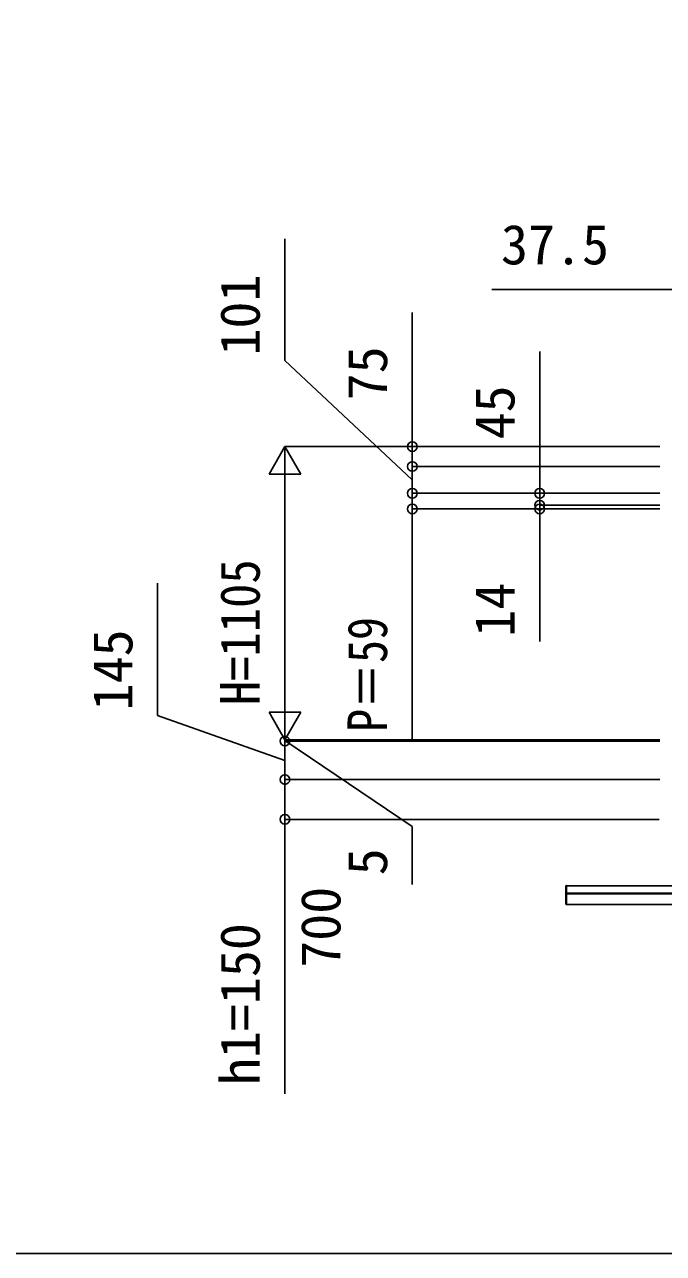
# Model space of a CAD drawing. Units: millimetres, scale not verified. Extents: x -10500 to 10500, y -15604 to 15536.
# Drawn here: x -2200 to 207, y -15604 to -10972 of the extents above; entities that cross this region are included whole.
import ezdxf
from ezdxf.enums import TextEntityAlignment as Align

# ---------------------------------------------------------------- set-up
doc = ezdxf.new("R2010")
doc.units = ezdxf.units.MM
doc.header["$LTSCALE"] = 80
for name, color, linetype in [('0-3_YKK_12', 2, 'Continuous'), ('0-4_YKK_13', 4, 'Continuous'), ('0-6_YKK_D', 6, 'Continuous'), ('0-7_YKK_ZWAK', 7, 'Continuous')]:
    doc.layers.add(name, color=color, linetype=linetype)
doc.styles.add('ＭＳ ゴシック', font='')
doc.styles.get('ＭＳ ゴシック').set_extended_font_data('MS Gothic')

msp = doc.modelspace()

# ---------------------------------------------------------------- linework, layer by layer
at = {"layer": '0-3_YKK_12'}
for p, q in [((284.1, -14217.58), (-158, -14217.58)), ((-158, -14288.11), (-158, -14217.58)), ((792, -14245.67), (-158, -14245.67)), ((792, -14248.39), (-158, -14248.39)), ((792, -14288.11), (-158, -14288.11))]:
    msp.add_line(p, q, dxfattribs=at)
at = {"layer": '0-4_YKK_13'}
for p, q in [((-160, -14218.08), (-160, -14287.61)), ((-158, -14288.61), (-159, -14288.61))]:
    msp.add_line(p, q, dxfattribs=at)
msp.add_lwpolyline([(-158, -14288.61), (-158, -14217.08), (-159, -14217.08)], dxfattribs=at)
for centre, start, end in [((-159, -14218.08), 90, 180), ((-159, -14287.61), 180, 270)]:
    msp.add_arc(centre, 1, start, end, dxfattribs=at)
at = {"layer": '0-6_YKK_D'}
for p, q in [((279.5, -11970.6), (-439.73, -11970.6)), ((-739, -12562.6), (-739, -12056.65)), ((-259, -12738.6), (-259, -12203.96)), ((-1219, -12562.6), (-1279, -12666.53)), ((193.5, -12562.6), (-1220, -12562.6)), ((-1219, -12562.6), (-1159, -12666.53)), ((-1219, -12562.6), (-1219, -12770.45)), ((193.5, -12562.6), (-740, -12562.6)), ((-739, -12637.6), (-739, -12562.6)), ((193.5, -12637.6), (-740, -12637.6)), ((193.5, -12637.6), (-740, -12637.6)), ((-739, -12738.6), (-739, -12637.6)), ((-739, -12637.6), (-739, -12709.6)), ((-1279, -12666.53), (-1159, -12666.53)), ((-1219, -13547.6), (-1219, -12682.6)), ((-739, -12738.6), (-739, -12666.6)), ((-259, -12783.6), (-259, -12711.6)), ((193.5, -12738.6), (-740, -12738.6)), ((193.5, -12738.6), (-740, -12738.6)), ((-739, -12738.6), (-739, -12797.6)), ((193.5, -12738.6), (-260, -12738.6)), ((-259, -12783.6), (-259, -12738.6)), ((193.5, -12797.6), (-740, -12797.6)), ((-739, -12797.6), (-739, -13672.15)), ((193.5, -12783.6), (-260, -12783.6)), ((193.5, -12783.6), (-260, -12783.6)), ((193.5, -12797.6), (-260, -12797.6)), ((-259, -12783.6), (-259, -12797.6)), ((-259, -12783.6), (-259, -12855.6)), ((-259, -12797.6), (-259, -13297.76)), ((-1219, -13667.6), (-1219, -13459.76)), ((-1219, -13667.6), (-1279, -13563.68)), ((-1159, -13563.68), (-1279, -13563.68)), ((-1219, -13667.6), (-1159, -13563.68)), ((-1219, -13667.6), (-1219, -13595.6)), ((193.5, -13667.6), (-1220, -13667.6)), ((193.5, -13667.6), (-1220, -13667.6)), ((193.5, -13672.6), (-1220, -13672.6)), ((193.5, -13672.6), (-1220, -13672.6)), ((-1219, -13672.6), (-1219, -13667.6)), ((-1219, -13672.6), (-1219, -13667.6)), ((-1219, -13672.6), (-1219, -13817.6)), ((-1219, -13672.6), (-1219, -13744.6)), ((193.5, -13817.6), (-1220, -13817.6)), ((191, -13817.6), (-1220, -13817.6)), ((191, -13967.6), (-1220, -13967.6))]:
    msp.add_line(p, q, dxfattribs=at)
for points in [[(-739, -12688.1), (-1219, -12238.17), (-1219, -11780.01)], [(-1219, -13745.1), (-1699, -13575.73), (-1699, -13077)], [(-1219, -13670.1), (-739, -13995.02), (-739, -14213.25)], [(-1219, -13817.6), (-1219, -13967.6), (-1219, -15001.97)]]:
    msp.add_lwpolyline(points, dxfattribs=at)
for centre in [(-739, -12562.6), (-739, -12637.6), (-739, -12637.6), (-739, -12738.6), (-739, -12738.6), (-259, -12738.6), (-739, -12797.6), (-259, -12783.6), (-259, -12783.6), (-259, -12797.6), (-1219, -13672.6), (-1219, -13672.6), (-1219, -13817.6), (-1219, -13817.6), (-1219, -13967.6)]:
    msp.add_circle(centre, 18, dxfattribs=at)
at = {"layer": '0-7_YKK_ZWAK'}
msp.add_lwpolyline([(-10500, -15603.6), (10500, -15603.6), (10500, 14996.4)], dxfattribs=at)

# ---------------------------------------------------------------- texts
at = {"layer": '0-6_YKK_D', "style": 'ＭＳ ゴシック'}
msp.add_text('37.5', height=149.6, dxfattribs=at).set_placement((-404.8, -11920.6), align=Align.BOTTOM_LEFT)
for s, p in [('101', (-1269, -12219.47)), ('75', (-789, -12388.31)), ('45', (-309, -12535.62)), ('14', (-309, -13279.06)), ('145', (-1749, -13557.02)), ('5', (-789, -14178.32)), ('\u3000\u3000700', (-965, -14935.16)), ('h1=150', (-1269, -14969.35))]:
    msp.add_text(s, height=149.6, rotation=90, dxfattribs=at).set_placement(p, align=Align.BOTTOM_LEFT)
for s, width, p in [('H=1105', 0.9, (-1269, -13537.07)), ('P＝59', 0.85, (-789, -13637.91))]:
    msp.add_text(s, height=149.6, rotation=90, dxfattribs=dict(at, width=width)).set_placement(p, align=Align.BOTTOM_LEFT)

doc.saveas('drawing.dxf')
